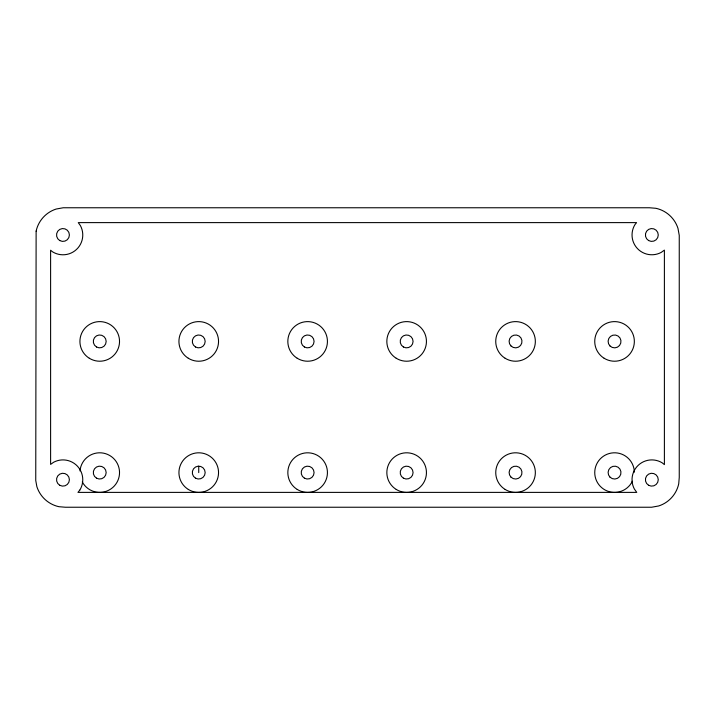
<?xml version="1.0" encoding="UTF-8"?>
<svg xmlns="http://www.w3.org/2000/svg" width="715" height="715" viewBox="0 0 715 715"><rect width="100%" height="100%" fill="white"/><g stroke="black" fill="none" stroke-linecap="round" stroke-linejoin="round"><path stroke-width="1.07" d="M198.734 466.162L198.734 472.597M632.373 481.213A19.797 19.797 0 0 1 600.117 486.155A19.797 19.797 0 0 1 607.062 454.266A19.797 19.797 0 0 1 634.348 472.177M80 470.953A19.797 19.797 0 0 1 107.715 454.472A19.797 19.797 0 0 1 114.266 486.039A19.797 19.797 0 0 1 82.288 481.955M36.125 231.124L35.75 480.489L36.867 486.656A29.833 29.833 0 0 0 58.952 506.703L65.378 507.239L651.615 507.239L658.667 505.961A29.833 29.833 0 0 0 678.714 483.876L679.25 477.45L679.25 235.396L677.972 228.344A29.833 29.833 0 0 0 655.887 208.297L649.461 207.761L63.224 207.761L56.172 209.039A29.833 29.833 0 0 0 36.125 231.124M79.794 490.132L77.953 492.385L636.77 492.385L634.384 489.06A19.797 19.797 0 0 1 662.26 462.873L664.396 464.625L664.396 250.116L661.187 252.422A19.797 19.797 0 0 1 635 224.555L636.582 222.615L78.257 222.615L80.411 225.618A19.797 19.797 0 0 1 52.535 251.814L50.604 250.223L50.604 464.41L53.607 462.256A19.797 19.797 0 0 1 79.794 490.132M195.517 478.165A6.435 6.435 0 0 0 205.169 472.597A6.435 6.435 0 0 0 195.517 467.02A6.435 6.435 0 0 0 195.517 478.165M59.747 240.553A6.435 6.435 0 0 0 69.4 234.976A6.435 6.435 0 0 0 59.747 229.408A6.435 6.435 0 0 0 59.747 240.553M648.612 240.553A6.435 6.435 0 0 0 658.265 234.976A6.435 6.435 0 0 0 648.612 229.408A6.435 6.435 0 0 0 648.612 240.553M648.612 485.271A6.435 6.435 0 0 0 658.265 479.702A6.435 6.435 0 0 0 648.612 474.125A6.435 6.435 0 0 0 648.612 485.271M59.747 485.271A6.435 6.435 0 0 0 69.4 479.702A6.435 6.435 0 0 0 59.747 474.125A6.435 6.435 0 0 0 59.747 485.271M297.208 489.426A19.797 19.797 0 0 0 327.425 473.214A19.797 19.797 0 0 0 298.28 455.151A19.797 19.797 0 0 0 297.208 489.426M304.42 478.165A6.435 6.435 0 0 0 314.073 472.597A6.435 6.435 0 0 0 304.42 467.02A6.435 6.435 0 0 0 304.42 478.165M89.303 358.251A19.797 19.797 0 0 0 119.521 342.029A19.797 19.797 0 0 0 90.367 323.967A19.797 19.797 0 0 0 89.303 358.251M96.516 346.99A6.435 6.435 0 0 0 106.169 341.413A6.435 6.435 0 0 0 96.516 335.844A6.435 6.435 0 0 0 96.516 346.99M188.304 489.426A19.797 19.797 0 0 0 218.531 473.214A19.797 19.797 0 0 0 189.377 455.151A19.797 19.797 0 0 0 188.304 489.426M505.121 489.426A19.797 19.797 0 0 0 535.338 473.214A19.797 19.797 0 0 0 506.184 455.151A19.797 19.797 0 0 0 505.121 489.426M510.993 477.146A6.435 6.435 0 0 0 521.762 474.26A6.435 6.435 0 0 0 513.879 466.377A6.435 6.435 0 0 0 510.993 477.146M604.121 358.251A19.797 19.797 0 0 0 634.339 342.029A19.797 19.797 0 0 0 605.185 323.967A19.797 19.797 0 0 0 604.121 358.251M609.993 345.971A6.435 6.435 0 0 0 620.763 343.084A6.435 6.435 0 0 0 612.88 335.201A6.435 6.435 0 0 0 609.993 345.971M396.217 358.251A19.797 19.797 0 0 0 426.435 342.029A19.797 19.797 0 0 0 397.281 323.967A19.797 19.797 0 0 0 396.217 358.251M403.421 346.99A6.435 6.435 0 0 0 413.073 341.413A6.435 6.435 0 0 0 403.421 335.844A6.435 6.435 0 0 0 403.421 346.99M297.208 358.251A19.797 19.797 0 0 0 327.425 342.029A19.797 19.797 0 0 0 298.28 323.967A19.797 19.797 0 0 0 297.208 358.251M304.42 346.99A6.435 6.435 0 0 0 314.073 341.413A6.435 6.435 0 0 0 304.42 335.844A6.435 6.435 0 0 0 304.42 346.99M505.121 358.251A19.797 19.797 0 0 0 535.338 342.029A19.797 19.797 0 0 0 506.184 323.967A19.797 19.797 0 0 0 505.121 358.251M510.993 345.971A6.435 6.435 0 0 0 521.762 343.084A6.435 6.435 0 0 0 513.879 335.201A6.435 6.435 0 0 0 510.993 345.971M396.217 489.426A19.797 19.797 0 0 0 426.435 473.214A19.797 19.797 0 0 0 397.281 455.151A19.797 19.797 0 0 0 396.217 489.426M403.421 478.165A6.435 6.435 0 0 0 413.073 472.597A6.435 6.435 0 0 0 403.421 467.02A6.435 6.435 0 0 0 403.421 478.165M609.993 477.146A6.435 6.435 0 0 0 620.763 474.26A6.435 6.435 0 0 0 612.88 466.377A6.435 6.435 0 0 0 609.993 477.146M96.516 478.165A6.435 6.435 0 0 0 106.169 472.597A6.435 6.435 0 0 0 96.516 467.02A6.435 6.435 0 0 0 96.516 478.165M188.304 358.251A19.797 19.797 0 0 0 218.531 342.029A19.797 19.797 0 0 0 189.377 323.967A19.797 19.797 0 0 0 188.304 358.251M195.517 346.99A6.435 6.435 0 0 0 205.169 341.413A6.435 6.435 0 0 0 195.517 335.844A6.435 6.435 0 0 0 195.517 346.99"/></g></svg>
